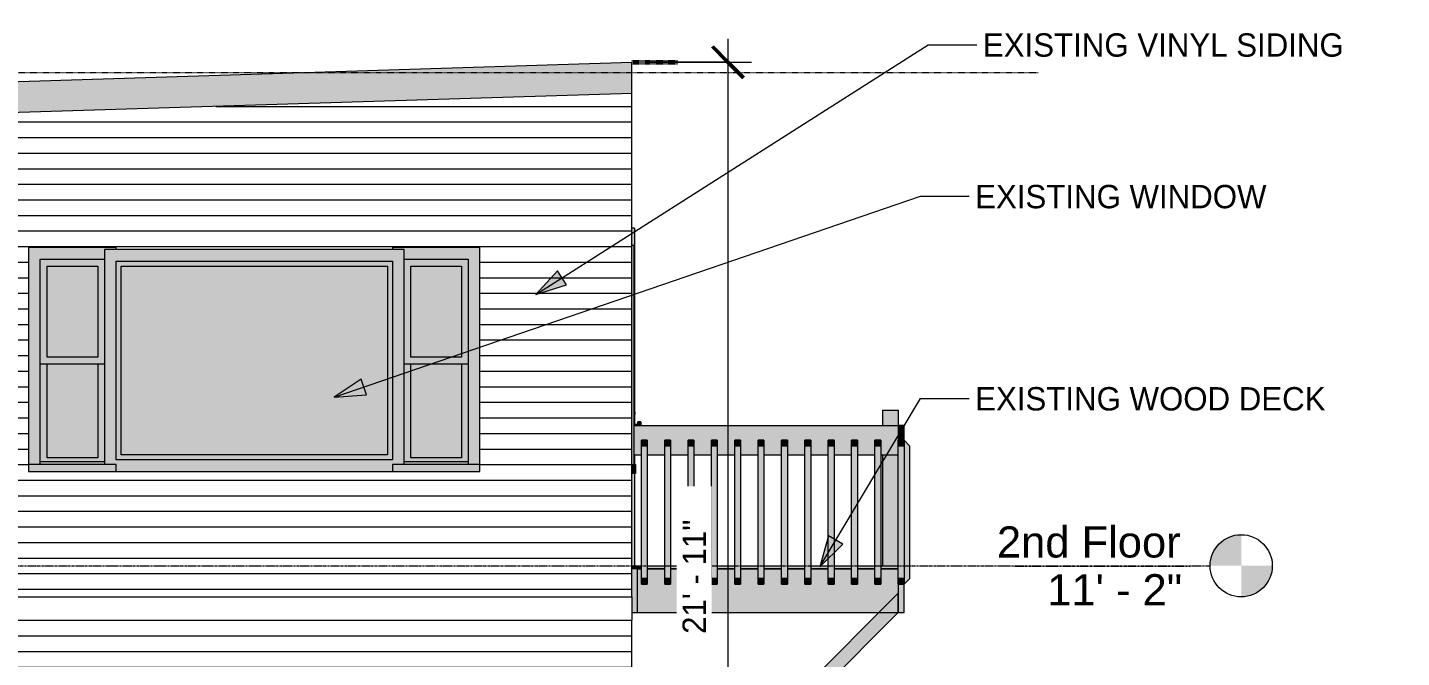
# Model space of a CAD drawing. Header units: inches. Extents: x -16 to 1086, y -88 to 341.
# Drawn here: x 731.5 to 1084.6, y 110.4 to 272.3 of the extents above; entities that cross this region are included whole.
import ezdxf

# ---------------------------------------------------------------- set-up
doc = ezdxf.new("R2010")
doc.units = ezdxf.units.IN
doc.header["$MEASUREMENT"] = 0
for name, pattern in [('Aligning Line 1_8_', [0.25, 0.125, -0.125]), ('Dash', [0.25, 0.125, -0.125]), ('Grid Line 1_2_', [0.875, 0.5, -0.125, 0.125, -0.125])]:
    doc.linetypes.add(name, pattern=pattern)
for name, color, linetype, lineweight in [('A-ANNO-DIMS', 211, 'Continuous', 9), ('A-ANNO-DIMS-64', 211, 'Continuous', 9), ('A-DETL-1', 90, 'Dash', 60), ('A-DOOR', 31, 'Continuous', 18), ('A-DOOR-2', 31, 'Continuous', 9), ('A-FLOR', 192, 'Continuous', 18), ('A-FLOR-LEVL', 51, 'Continuous', 9), ('A-FLOR-LEVL-1', 51, 'Grid Line 1_2_', 9), ('A-GENM', 5, 'Continuous', 9), ('A-GLAZ', 151, 'Continuous', 18), ('A-GLAZ-1', 151, 'Continuous', 9), ('A-ROOF', 132, 'Continuous', 18), ('A-WALL-PATT-1', 111, 'Continuous', 9), ('G-ANNO-SYMB', 111, 'Aligning Line 1_8_', 9), ('G-ANNO-TEXT', 231, 'Continuous', 9), ('I-WALL', 2, 'Continuous', 18), ('S-BEAM', 12, 'Continuous', 9)]:
    doc.layers.add(name, color=color, linetype=linetype, lineweight=lineweight)
doc.styles.add('Arial', font='arial.ttf', dxfattribs={"height": 8})
doc.styles.add('Century Gothic', font='ufonts.com_century-gothic.ttf', dxfattribs={"height": 6})
doc.dimstyles.new('OD_-__1___Tolerance', dxfattribs={"dimscale": 12, "dimtxt": 6.26501, "dimasz": 0.666667, "dimexe": 0.5, "dimexo": 0.333333, "dimgap": 0.333333, "dimtad": 1, "dimdec": 0, "dimzin": 1, "dimdsep": 46, "dimlunit": 4, "dimtxsty": 'Century Gothic', "dimblk1": 'OBLIQUE', "dimblk2": 'OBLIQUE', "dimsah": 1, "dimcen": 0.09, "dimdle": 0.5, "dimazin": 0, "dimtfac": 1, "dimtdec": 4, "dimtix": 1, "dimtmove": 0, "dimatfit": 3, "dimfxl": 1, "dimtvp": 1, "dimtfill": 1, "dimfrac": 2, "dimtolj": 1, "dimtzin": 0, "dimarcsym": 2})

# ---------------------------------------------------------------- blocks, each defined once
blk = doc.blocks.new('Door-Exterior-Single-Entry-Half Arch Glass-Wood_Clad - 36_ x 84_-771968-Elevation - West')
at = {"layer": 'A-DOOR'}
h = blk.add_hatch(color=256, dxfattribs=at)
h.paths.add_polyline_path([(887.28, 134), (887.52, 134), (887.52, 157.75), (886.77, 157.75), (886.77, 134)], flags=0)
h.paths.add_polyline_path([(887.52, 160), (887.52, 162.5), (887.28, 162.5), (887.28, 160)], flags=0)
h.paths.add_polyline_path([(887.52, 170), (887.52, 220.75), (886.77, 220.75), (886.77, 216.25), (887.28, 216.25), (887.28, 170)], flags=0)
for points in [[(887.52, 173.25), (887.55, 173.25), (887.55, 173.56), (887.52, 173.55), (887.52, 173.32)], [(887.55, 172.93), (887.55, 173.25), (887.52, 173.24), (887.52, 172.93)], [(887.52, 170), (888.34, 170), (888.34, 170.31), (887.52, 170.3), (887.52, 170.02)], [(888.34, 170.87), (889.13, 170.87), (889.13, 170.98), (888.34, 170.98)], [(889.13, 170.51), (889.13, 170.87), (888.34, 170.87), (888.34, 170.51)], [(888.34, 170), (889.13, 170), (889.13, 170.51), (888.34, 170.49), (888.34, 170.17)], [(887.77, 134), (887.52, 134.13), (887.52, 134)]]:
    blk.add_hatch(color=256, dxfattribs=at).paths.add_polyline_path(points, flags=0)
at = {"layer": 'A-DOOR-2'}
for p, q in [((887.52, 220.75), (886.77, 220.75)), ((887.52, 220.75), (887.52, 170)), ((887.55, 173.56), (887.52, 173.56)), ((887.55, 173.56), (887.55, 173.25)), ((887.55, 173.25), (887.55, 172.93)), ((887.52, 172.93), (887.55, 172.93)), ((888.34, 170.31), (887.52, 170.31)), ((888.34, 170.87), (888.34, 170.98)), ((889.13, 170.98), (888.34, 170.98)), ((888.34, 170.51), (888.34, 170.87)), ((889.13, 170.87), (888.34, 170.87)), ((888.34, 170), (888.34, 170.51)), ((889.13, 170.51), (888.34, 170.51)), ((889.13, 170.98), (889.13, 170.87)), ((889.13, 170.87), (889.13, 170.51)), ((889.13, 170.51), (889.13, 170)), ((887.52, 162.5), (887.52, 160)), ((887.52, 157.75), (887.52, 134)), ((887.77, 134), (887.52, 134.13))]:
    blk.add_line(p, q, dxfattribs=at)
blk = doc.blocks.new('2 x 12 - 2 x 12-673014-Elevation - West')
at = {"layer": 'A-GENM'}
h = blk.add_hatch(color=256, dxfattribs=at)
h.paths.add_polyline_path([(951.27, 134), (955.27, 134), (955.27, 162.5), (951.27, 162.5), (951.27, 141.51)], flags=0)
h.paths.add_polyline_path([(951.27, 170), (955.27, 170), (955.27, 174), (951.27, 174)], flags=0)
for points in [[(887.28, 162.5), (889.27, 162.5), (889.27, 166.25), (890.77, 166.25), (890.77, 162.5), (895.27, 162.5), (895.27, 166.25), (896.77, 166.25), (896.77, 162.5), (901.27, 162.5), (901.27, 166.25), (902.77, 166.25), (902.77, 162.5), (907.27, 162.5), (907.27, 166.25), (908.77, 166.25), (908.77, 162.5), (913.27, 162.5), (913.27, 166.25), (914.77, 166.25), (914.77, 162.5), (919.27, 162.5), (919.27, 166.25), (920.77, 166.25), (920.77, 162.5), (925.27, 162.5), (925.27, 166.25), (926.77, 166.25), (926.77, 162.5), (931.27, 162.5), (931.27, 166.25), (932.77, 166.25), (932.77, 162.5), (937.27, 162.5), (937.27, 166.25), (938.77, 166.25), (938.77, 162.5), (943.27, 162.5), (943.27, 166.25), (944.77, 166.25), (944.77, 162.5), (949.27, 162.5), (949.27, 166.25), (950.77, 166.25), (950.77, 162.5), (955.27, 162.5), (955.27, 170), (887.28, 170), (887.28, 166.27)], [(955.27, 166.25), (956.77, 166.25), (956.77, 170), (955.27, 170)], [(889.27, 164.75), (890.77, 164.75), (890.77, 166.25), (889.27, 166.25)], [(895.53, 164.75), (896.77, 164.75), (896.77, 166.25), (895.27, 166.25), (895.27, 164.75)], [(901.27, 164.75), (902.77, 164.75), (902.77, 166.25), (901.27, 166.25)], [(907.27, 164.75), (908.77, 164.75), (908.77, 166.25), (907.27, 166.25)], [(913.27, 164.75), (914.77, 164.75), (914.77, 166.25), (913.27, 166.25)], [(919.27, 164.75), (920.77, 164.75), (920.77, 166.25), (919.27, 166.25)], [(925.27, 164.75), (926.77, 164.75), (926.77, 166.25), (925.27, 166.25)], [(932.35, 164.75), (932.77, 164.75), (932.77, 166.25), (931.27, 166.25), (931.27, 164.75)], [(937.27, 164.75), (938.77, 164.75), (938.77, 166.25), (937.27, 166.25)], [(943.27, 164.75), (944.77, 164.75), (944.77, 166.25), (943.27, 166.25)], [(949.27, 164.75), (950.77, 164.75), (950.77, 166.25), (949.27, 166.25)], [(955.27, 164.75), (956.77, 164.75), (956.77, 166.25), (955.27, 166.25)], [(956.77, 129.25), (958.27, 130.75), (958.27, 164.75), (956.77, 166.25), (956.77, 130.75)], [(889.27, 130.75), (890.77, 130.75), (890.77, 164.75), (889.27, 164.75), (889.27, 161.32)], [(895.27, 130.75), (896.77, 130.75), (896.77, 164.75), (895.27, 164.75), (895.27, 161.32)], [(901.27, 130.75), (902.77, 130.75), (902.77, 164.75), (901.27, 164.75), (901.27, 161.32)], [(907.27, 130.75), (908.77, 130.75), (908.77, 164.75), (907.27, 164.75), (907.27, 161.32)], [(913.27, 130.75), (914.77, 130.75), (914.77, 164.75), (913.27, 164.75), (913.27, 161.32)], [(919.27, 130.75), (920.77, 130.75), (920.77, 164.75), (919.27, 164.75), (919.27, 161.32)], [(925.27, 130.75), (926.77, 130.75), (926.77, 164.75), (925.27, 164.75), (925.27, 161.32)], [(932.77, 130.75), (932.77, 164.75), (931.27, 164.75), (931.27, 130.75), (932.35, 130.75)], [(937.27, 130.75), (938.77, 130.75), (938.77, 164.75), (937.27, 164.75), (937.27, 141.51)], [(943.27, 130.75), (944.77, 130.75), (944.77, 164.75), (943.27, 164.75), (943.27, 141.51)], [(949.27, 130.75), (950.77, 130.75), (950.77, 164.75), (949.27, 164.75), (949.27, 141.51)], [(955.27, 130.75), (956.77, 130.75), (956.77, 164.75), (955.27, 164.75), (955.27, 141.51)], [(888.27, 122), (888.27, 133.25), (886.77, 133.25), (886.77, 122)], [(888.27, 122), (955.27, 122), (955.27, 133.25), (950.77, 133.25), (950.77, 129.25), (949.27, 129.25), (949.27, 133.25), (944.77, 133.25), (944.77, 129.25), (943.27, 129.25), (943.27, 133.25), (938.77, 133.25), (938.77, 129.25), (937.27, 129.25), (937.27, 133.25), (932.77, 133.25), (932.77, 129.25), (931.27, 129.25), (931.27, 133.25), (926.77, 133.25), (926.77, 129.25), (925.27, 129.25), (925.27, 133.25), (920.77, 133.25), (920.77, 129.25), (919.27, 129.25), (919.27, 133.25), (914.77, 133.25), (914.77, 129.25), (913.27, 129.25), (913.27, 133.25), (908.77, 133.25), (908.77, 129.25), (907.27, 129.25), (907.27, 133.25), (902.77, 133.25), (902.77, 129.25), (901.27, 129.25), (901.27, 133.25), (896.77, 133.25), (896.77, 129.25), (895.27, 129.25), (895.27, 133.25), (890.77, 133.25), (890.77, 129.25), (889.27, 129.25), (889.27, 133.25), (888.27, 133.25), (888.27, 129.25)], [(889.27, 129.25), (890.77, 129.25), (890.77, 130.75), (889.27, 130.75)], [(895.27, 129.25), (896.77, 129.25), (896.77, 130.75), (895.27, 130.75)], [(901.27, 129.25), (902.77, 129.25), (902.77, 130.75), (901.27, 130.75)], [(907.27, 129.25), (908.77, 129.25), (908.77, 130.75), (907.27, 130.75)], [(913.27, 129.25), (914.77, 129.25), (914.77, 130.75), (913.27, 130.75)], [(919.27, 129.25), (920.77, 129.25), (920.77, 130.75), (919.27, 130.75)], [(925.27, 129.25), (926.77, 129.25), (926.77, 130.75), (925.27, 130.75)], [(932.35, 129.25), (932.77, 129.25), (932.77, 130.75), (931.27, 130.75), (931.27, 129.25)], [(937.27, 129.25), (938.77, 129.25), (938.77, 130.75), (937.27, 130.75)], [(943.27, 129.25), (944.77, 129.25), (944.77, 130.75), (943.27, 130.75)], [(949.27, 129.25), (950.77, 129.25), (950.77, 130.75), (949.27, 130.75)], [(955.27, 129.25), (956.77, 129.25), (956.77, 130.75), (955.27, 130.75)], [(956.77, 122), (956.77, 129.25), (955.27, 129.25), (955.27, 122)]]:
    blk.add_hatch(color=256, dxfattribs=at).paths.add_polyline_path(points, flags=0)
for p, q in [((951.27, 174), (955.27, 174)), ((951.27, 174), (951.27, 170)), ((955.27, 174), (955.27, 170)), ((887.28, 170), (955.27, 170)), ((955.27, 170), (955.27, 166.25)), ((956.77, 170), (955.27, 170)), ((955.27, 170), (955.27, 166.25)), ((956.77, 166.25), (956.77, 170)), ((889.27, 164.75), (889.27, 166.25)), ((890.77, 166.25), (889.27, 166.25)), ((890.77, 166.25), (890.77, 164.75)), ((895.27, 164.75), (895.27, 166.25)), ((896.77, 166.25), (895.27, 166.25)), ((896.77, 166.25), (896.77, 164.75)), ((901.27, 164.75), (901.27, 166.25)), ((902.77, 166.25), (901.27, 166.25)), ((902.77, 166.25), (902.77, 164.75)), ((907.27, 164.75), (907.27, 166.25)), ((908.77, 166.25), (907.27, 166.25)), ((908.77, 166.25), (908.77, 164.75)), ((913.27, 164.75), (913.27, 166.25)), ((914.77, 166.25), (913.27, 166.25)), ((914.77, 166.25), (914.77, 164.75)), ((919.27, 164.75), (919.27, 166.25)), ((920.77, 166.25), (919.27, 166.25)), ((920.77, 166.25), (920.77, 164.75)), ((925.27, 164.75), (925.27, 166.25)), ((926.77, 166.25), (925.27, 166.25)), ((926.77, 166.25), (926.77, 164.75)), ((931.27, 164.75), (931.27, 166.25)), ((932.77, 166.25), (931.27, 166.25)), ((932.77, 166.25), (932.77, 164.75)), ((937.27, 164.75), (937.27, 166.25)), ((938.77, 166.25), (937.27, 166.25)), ((938.77, 166.25), (938.77, 164.75)), ((943.27, 164.75), (943.27, 166.25)), ((944.77, 166.25), (943.27, 166.25)), ((944.77, 166.25), (944.77, 164.75)), ((949.27, 164.75), (949.27, 166.25)), ((950.77, 166.25), (949.27, 166.25)), ((950.77, 166.25), (950.77, 164.75)), ((955.27, 164.75), (955.27, 166.25)), ((956.77, 166.25), (955.27, 166.25)), ((958.27, 164.75), (956.77, 166.25)), ((956.77, 166.25), (956.77, 164.75)), ((887.28, 162.5), (889.27, 162.5)), ((889.27, 130.75), (889.27, 164.75)), ((890.77, 164.75), (889.27, 164.75)), ((890.77, 164.75), (890.77, 130.75)), ((890.77, 162.5), (895.27, 162.5)), ((895.27, 130.75), (895.27, 164.75)), ((896.77, 164.75), (895.27, 164.75)), ((896.77, 164.75), (896.77, 130.75)), ((896.77, 162.5), (901.27, 162.5)), ((901.27, 130.75), (901.27, 164.75)), ((902.77, 164.75), (901.27, 164.75)), ((902.77, 164.75), (902.77, 130.75)), ((902.77, 162.5), (907.27, 162.5)), ((907.27, 130.75), (907.27, 164.75)), ((908.77, 164.75), (907.27, 164.75)), ((908.77, 164.75), (908.77, 130.75)), ((908.77, 162.5), (913.27, 162.5)), ((913.27, 130.75), (913.27, 164.75)), ((914.77, 164.75), (913.27, 164.75)), ((914.77, 164.75), (914.77, 130.75)), ((914.77, 162.5), (919.27, 162.5)), ((919.27, 130.75), (919.27, 164.75)), ((920.77, 164.75), (919.27, 164.75)), ((920.77, 164.75), (920.77, 130.75)), ((920.77, 162.5), (925.27, 162.5)), ((925.27, 130.75), (925.27, 164.75)), ((926.77, 164.75), (925.27, 164.75)), ((926.77, 164.75), (926.77, 130.75)), ((926.77, 162.5), (931.27, 162.5)), ((931.27, 130.75), (931.27, 164.75)), ((932.77, 164.75), (931.27, 164.75)), ((932.77, 164.75), (932.77, 130.75)), ((932.77, 162.5), (937.27, 162.5)), ((937.27, 130.75), (937.27, 164.75)), ((938.77, 164.75), (937.27, 164.75)), ((938.77, 164.75), (938.77, 130.75)), ((938.77, 162.5), (943.27, 162.5)), ((943.27, 130.75), (943.27, 164.75)), ((944.77, 164.75), (943.27, 164.75)), ((944.77, 164.75), (944.77, 130.75)), ((944.77, 162.5), (949.27, 162.5)), ((949.27, 130.75), (949.27, 164.75)), ((950.77, 164.75), (949.27, 164.75)), ((950.77, 164.75), (950.77, 130.75)), ((950.77, 162.5), (955.27, 162.5)), ((951.27, 162.5), (951.27, 134)), ((955.27, 130.75), (955.27, 164.75)), ((956.77, 164.75), (955.27, 164.75)), ((956.77, 164.75), (956.77, 130.75)), ((958.27, 130.75), (958.27, 164.75)), ((888.27, 133.25), (886.77, 133.25)), ((888.27, 122), (888.27, 133.25)), ((888.27, 122), (888.27, 133.25)), ((888.27, 133.25), (889.27, 133.25)), ((889.27, 129.25), (889.27, 130.75)), ((890.77, 130.75), (889.27, 130.75)), ((890.77, 133.25), (895.27, 133.25)), ((890.77, 130.75), (890.77, 129.25)), ((895.27, 129.25), (895.27, 130.75)), ((896.77, 130.75), (895.27, 130.75)), ((896.77, 133.25), (901.27, 133.25)), ((896.77, 130.75), (896.77, 129.25)), ((901.27, 129.25), (901.27, 130.75)), ((902.77, 130.75), (901.27, 130.75)), ((902.77, 133.25), (907.27, 133.25)), ((902.77, 130.75), (902.77, 129.25)), ((907.27, 129.25), (907.27, 130.75)), ((908.77, 130.75), (907.27, 130.75)), ((908.77, 133.25), (913.27, 133.25)), ((908.77, 130.75), (908.77, 129.25)), ((913.27, 129.25), (913.27, 130.75)), ((914.77, 130.75), (913.27, 130.75)), ((914.77, 133.25), (919.27, 133.25)), ((914.77, 130.75), (914.77, 129.25)), ((919.27, 129.25), (919.27, 130.75)), ((920.77, 130.75), (919.27, 130.75)), ((920.77, 133.25), (925.27, 133.25)), ((920.77, 130.75), (920.77, 129.25)), ((925.27, 129.25), (925.27, 130.75)), ((926.77, 130.75), (925.27, 130.75)), ((926.77, 133.25), (931.27, 133.25)), ((926.77, 130.75), (926.77, 129.25)), ((931.27, 129.25), (931.27, 130.75)), ((932.77, 130.75), (931.27, 130.75)), ((932.77, 133.25), (937.27, 133.25)), ((932.77, 130.75), (932.77, 129.25)), ((937.27, 129.25), (937.27, 130.75)), ((938.77, 130.75), (937.27, 130.75)), ((938.77, 133.25), (943.27, 133.25)), ((938.77, 130.75), (938.77, 129.25)), ((943.27, 129.25), (943.27, 130.75)), ((944.77, 130.75), (943.27, 130.75)), ((944.77, 133.25), (949.27, 133.25)), ((944.77, 130.75), (944.77, 129.25)), ((949.27, 129.25), (949.27, 130.75)), ((950.77, 130.75), (949.27, 130.75)), ((950.77, 133.25), (955.27, 133.25)), ((950.77, 130.75), (950.77, 129.25)), ((955.27, 129.25), (955.27, 130.75)), ((956.77, 130.75), (955.27, 130.75)), ((956.77, 129.25), (958.27, 130.75)), ((956.77, 130.75), (956.77, 129.25)), ((889.27, 129.25), (890.77, 129.25)), ((895.27, 129.25), (896.77, 129.25)), ((901.27, 129.25), (902.77, 129.25)), ((907.27, 129.25), (908.77, 129.25)), ((913.27, 129.25), (914.77, 129.25)), ((919.27, 129.25), (920.77, 129.25)), ((925.27, 129.25), (926.77, 129.25)), ((931.27, 129.25), (932.77, 129.25)), ((937.27, 129.25), (938.77, 129.25)), ((943.27, 129.25), (944.77, 129.25)), ((949.27, 129.25), (950.77, 129.25)), ((955.27, 129.25), (956.77, 129.25)), ((955.27, 129.25), (955.27, 122)), ((955.27, 129.25), (955.27, 122)), ((956.77, 122), (956.77, 129.25)), ((886.77, 122), (888.27, 122)), ((888.27, 122), (955.27, 122)), ((955.27, 122), (956.77, 122))]:
    blk.add_line(p, q, dxfattribs=at)
blk = doc.blocks.new('Generic Models 3 - Generic Models 3-708446-Elevation - West')
at = {"layer": 'A-GENM'}
for p, q in [((558.52, 126), (886.77, 126)), ((886.77, 126), (886.77, 120)), ((558.52, 120), (886.77, 120))]:
    blk.add_line(p, q, dxfattribs=at)
blk = doc.blocks.new('Fixed with Trim - 6_  1 1_2_ x 4_-5 1_2_-767430-Elevation - West')
at = {"layer": 'A-GLAZ'}
h = blk.add_hatch(color=256, dxfattribs=at)
h.paths.add_polyline_path([(754.27, 158.25), (825.27, 158.25), (825.27, 160), (828.27, 160), (828.27, 215.25), (751.27, 215.25), (751.27, 160), (754.27, 160), (754.27, 158.37)], flags=0)
h.paths.add_polyline_path([(754.27, 161.25), (754.27, 212.25), (825.27, 212.25), (825.27, 161.25), (755.64, 161.25)], flags=0)
h = blk.add_hatch(color=256, dxfattribs=at)
h.paths.add_polyline_path([(814.54, 161.25), (825.27, 161.25), (825.27, 212.25), (754.27, 212.25), (754.27, 161.25), (805.7, 161.25)], flags=0)
h.paths.add_polyline_path([(814.54, 162.5), (755.52, 162.5), (755.52, 211), (824.02, 211), (824.02, 162.5)], flags=0)
blk.add_hatch(color=256, dxfattribs=at).paths.add_polyline_path([(755.64, 162.5), (824.02, 162.5), (824.02, 211), (755.52, 211), (755.52, 162.5)], flags=0)
at = {"layer": 'A-GLAZ-1'}
for p, q in [((828.27, 215.25), (751.27, 215.25)), ((751.27, 215.25), (751.27, 160)), ((754.27, 161.25), (754.27, 212.25)), ((754.27, 212.25), (825.27, 212.25)), ((825.27, 212.25), (825.27, 161.25)), ((828.27, 160), (828.27, 215.25)), ((755.52, 211), (824.02, 211)), ((755.52, 162.5), (755.52, 211)), ((824.02, 211), (824.02, 162.5)), ((824.02, 162.5), (755.52, 162.5)), ((825.27, 161.25), (754.27, 161.25)), ((754.27, 158.25), (825.27, 158.25))]:
    blk.add_line(p, q, dxfattribs=at)
blk = doc.blocks.new('M_Double Hung with Trim - 1_  6_ x 4_  5 1_2_-822688-Elevation - West')
at = {"layer": 'A-GLAZ'}
for points in [[(734.77, 160), (734.77, 212.75), (751.27, 212.75), (751.27, 215.25), (754.27, 215.25), (754.27, 215.75), (731.77, 215.75), (731.77, 160), (731.86, 160)], [(749.52, 187.62), (749.52, 211), (736.52, 211), (736.52, 187.62)], [(750.52, 160.75), (751.27, 160.75), (751.27, 185.87), (749.52, 185.87), (749.52, 161.75), (736.52, 161.75), (736.52, 185.87), (734.77, 185.87), (734.77, 160.75), (749.98, 160.75)], [(749.52, 161.75), (749.52, 185.87), (736.52, 185.87), (736.52, 161.75)], [(731.77, 158.25), (754.27, 158.25), (754.27, 160), (731.77, 160)], [(751.27, 160), (751.27, 160.75), (734.77, 160.75), (734.77, 160), (740.91, 160)]]:
    blk.add_hatch(color=256, dxfattribs=at).paths.add_polyline_path(points, flags=0)
h = blk.add_hatch(color=256, dxfattribs=at)
h.paths.add_polyline_path([(751.27, 185.87), (751.27, 212.75), (734.77, 212.75), (734.77, 185.87)], flags=0)
h.paths.add_polyline_path([(749.52, 187.62), (736.52, 187.62), (736.52, 211), (749.52, 211), (749.52, 200.94)], flags=0)
at = {"layer": 'A-GLAZ-1'}
for p, q in [((754.27, 215.75), (731.77, 215.75)), ((731.77, 215.75), (731.77, 160)), ((754.27, 215.25), (754.27, 215.75)), ((734.77, 160), (734.77, 212.75)), ((734.77, 212.75), (751.27, 212.75)), ((736.52, 187.62), (736.52, 211)), ((736.52, 211), (749.52, 211)), ((749.52, 211), (749.52, 187.62)), ((749.52, 187.62), (736.52, 187.62)), ((734.77, 185.87), (751.27, 185.87)), ((736.52, 161.75), (736.52, 185.87)), ((749.52, 185.87), (749.52, 161.75)), ((754.27, 160), (731.77, 160)), ((731.77, 160), (731.77, 158.25)), ((751.27, 160.75), (734.77, 160.75)), ((749.52, 161.75), (736.52, 161.75)), ((754.27, 158.25), (754.27, 160)), ((731.77, 158.25), (754.27, 158.25))]:
    blk.add_line(p, q, dxfattribs=at)
blk = doc.blocks.new('M_Double Hung with Trim - 1_  6_ x 4_  5 1_2_-V3-Elevation - West')
at = {"layer": 'A-GLAZ'}
for points in [[(844.77, 160), (847.77, 160), (847.77, 215.75), (825.27, 215.75), (825.27, 215.25), (828.27, 215.25), (828.27, 212.75), (844.77, 212.75), (844.77, 161.32)], [(830.02, 187.62), (843.02, 187.62), (843.02, 211), (830.02, 211), (830.02, 200.62)], [(828.27, 160.75), (844.77, 160.75), (844.77, 185.87), (843.02, 185.87), (843.02, 161.75), (830.02, 161.75), (830.02, 185.87), (828.27, 185.87), (828.27, 161.25)], [(843.02, 161.75), (843.02, 185.87), (830.02, 185.87), (830.02, 161.75)], [(825.27, 158.25), (847.77, 158.25), (847.77, 160), (825.27, 160)], [(843.99, 160), (844.77, 160), (844.77, 160.75), (828.27, 160.75), (828.27, 160), (829.27, 160)]]:
    blk.add_hatch(color=256, dxfattribs=at).paths.add_polyline_path(points, flags=0)
h = blk.add_hatch(color=256, dxfattribs=at)
h.paths.add_polyline_path([(844.77, 185.87), (844.77, 212.75), (828.27, 212.75), (828.27, 185.87), (843.99, 185.87)], flags=0)
h.paths.add_polyline_path([(830.02, 187.62), (830.02, 211), (843.02, 211), (843.02, 187.62)], flags=0)
at = {"layer": 'A-GLAZ-1'}
for p, q in [((847.77, 215.75), (825.27, 215.75)), ((825.27, 215.75), (825.27, 215.25)), ((847.77, 160), (847.77, 215.75)), ((828.27, 212.75), (844.77, 212.75)), ((844.77, 212.75), (844.77, 160)), ((830.02, 187.62), (830.02, 211)), ((830.02, 211), (843.02, 211)), ((843.02, 211), (843.02, 187.62)), ((843.02, 187.62), (830.02, 187.62)), ((828.27, 185.87), (844.77, 185.87)), ((830.02, 161.75), (830.02, 185.87)), ((843.02, 185.87), (843.02, 161.75)), ((847.77, 160), (825.27, 160)), ((825.27, 160), (825.27, 158.25)), ((844.77, 160.75), (828.27, 160.75)), ((843.02, 161.75), (830.02, 161.75)), ((847.77, 158.25), (847.77, 160)), ((825.27, 158.25), (847.77, 158.25))]:
    blk.add_line(p, q, dxfattribs=at)
blk = doc.blocks.new('M_Double Hung with Trim - 57_ x 54_ _ 23_ b-822682-Elevation - West')
at = {"layer": 'A-GLAZ'}
for points in [[(887.28, 157.75), (887.28, 216.25), (886.77, 216.25), (886.77, 157.75)], [(887.78, 157.75), (887.78, 160), (886.77, 160), (886.77, 157.75)]]:
    blk.add_hatch(color=256, dxfattribs=at).paths.add_polyline_path(points, flags=0)
at = {"layer": 'A-GLAZ-1'}
for p, q in [((887.28, 216.25), (886.77, 216.25)), ((887.28, 216.25), (887.28, 157.75)), ((886.77, 160), (887.78, 160)), ((887.78, 160), (887.78, 157.75)), ((887.78, 157.75), (886.77, 157.75)), ((887.28, 157.75), (886.77, 157.75))]:
    blk.add_line(p, q, dxfattribs=at)
blk = doc.blocks.new('Structural Framing 2 - Structural Framing 1-773987-Elevation - West')
at = {"layer": 'S-BEAM'}
blk.add_hatch(color=256, dxfattribs=at).paths.add_polyline_path([(886.77, 53.5), (955.27, 122), (955.27, 126.95), (886.77, 58.45)], flags=0)
for p, q in [((955.27, 126.95), (886.77, 58.45)), ((955.27, 122), (955.27, 126.95)), ((886.77, 53.5), (955.27, 122))]:
    blk.add_line(p, q, dxfattribs=at)
blk = doc.blocks.new('Level - Level Head - Circle-50818-Elevation - West')
at = {"layer": 'A-FLOR-LEVL'}
h = blk.add_hatch(color=256, dxfattribs=at)
edge = h.paths.add_edge_path(flags=0)
edge.add_line((1063.73, 0), (1055.73, 0))
edge.add_arc((1063.73, 0), 8, 90, 180, ccw=False)
edge.add_line((1063.73, 8), (1063.73, 0))
h = blk.add_hatch(color=256, dxfattribs=at)
edge = h.paths.add_edge_path(flags=0)
edge.add_line((1063.73, -8), (1063.73, 0))
edge.add_line((1063.73, 0), (1071.73, 0))
edge.add_arc((1063.73, 0), 8, 270, 360, ccw=False)
blk.add_circle((1063.73, 0), 8, dxfattribs=at)
blk = doc.blocks.new('DIMBLOCK2-Elevation - West')
at = {"layer": 'A-ANNO-DIMS-64'}
for p, q in [((911.52, 269.35), (911.52, -6)), ((890.77, 263.35), (917.52, 263.35)), ((911.52, 263.35), (890.77, 263.35)), ((913.17, 0), (905.52, 0)), ((911.52, 0), (913.17, 0))]:
    blk.add_line(p, q, dxfattribs=at)
at = {"layer": 'A-ANNO-DIMS-64', "lineweight": 50}
for p, q in [((911.52, 263.35), (907.52, 267.35)), ((911.52, 263.35), (915.52, 259.35)), ((911.52, 0), (907.52, 4)), ((911.52, 0), (915.52, -4))]:
    blk.add_line(p, q, dxfattribs=at)
at = {"layer": 'A-ANNO-DIMS-64', "color": 0, "insert": (899.83, 116.51), "char_height": 6, "width": 36.3967, "attachment_point": 1, "rotation": 90, "line_spacing_factor": 0.984502, "style": 'Century Gothic', "bg_fill": 3, "box_fill_scale": 1.25, "bg_fill_color": 256, "bg_fill_true_color": 13158600, "bg_fill_transparency": 0}
blk.add_mtext('21\' - 11"', dxfattribs=at)
blk = doc.blocks.new('_Oblique')
at = {"color": 0, "linetype": 'ByBlock', "lineweight": -2}
blk.add_line((-0.5, -0.5), (0.5, 0.5), dxfattribs=at)

msp = doc.modelspace()

# ---------------------------------------------------------------- hatches: boundary and pattern name
at = {"layer": 'A-FLOR'}
for points in [[(889.27, 133.25), (889.27, 134), (886.77, 134), (886.77, 133.25)], [(895.27, 133.25), (895.27, 134), (890.77, 134), (890.77, 133.25)], [(901.27, 133.25), (901.27, 134), (896.77, 134), (896.77, 133.25)], [(902.9, 133.25), (907.27, 133.25), (907.27, 134), (902.77, 134), (902.77, 133.25)], [(913.27, 133.25), (913.27, 134), (908.77, 134), (908.77, 133.25)], [(919.27, 133.25), (919.27, 134), (914.77, 134), (914.77, 133.25)], [(925.27, 133.25), (925.27, 134), (920.77, 134), (920.77, 133.25)], [(931.27, 133.25), (931.27, 134), (926.77, 134), (926.77, 133.25)], [(937.27, 133.25), (937.27, 134), (932.77, 134), (932.77, 133.25)], [(943.27, 133.25), (943.27, 134), (938.77, 134), (938.77, 133.25)], [(947.08, 133.25), (949.27, 133.25), (949.27, 134), (944.77, 134), (944.77, 133.25)], [(955.27, 133.25), (955.27, 134), (950.77, 134), (950.77, 133.25)]]:
    msp.add_hatch(color=256, dxfattribs=at).paths.add_polyline_path(points, flags=0)
at = {"layer": 'A-ROOF'}
msp.add_hatch(color=256, dxfattribs=at).paths.add_polyline_path([(555.77, 245), (886.77, 255.34), (886.77, 263.35), (555.77, 253)], flags=0)
at = {"layer": 'A-WALL-PATT-1'}
h = msp.add_hatch(dxfattribs=at)
h.set_pattern_fill('FP_1', color=256, style=0, pattern_type=2)
h.set_pattern_definition([(0, (884.267, 0), (0, 4), [])])
h.paths.add_polyline_path([(198.14, 0), (552.52, 0), (552.52, 120), (198.14, 120)], flags=0)
h.paths.add_polyline_path([(873.45, 0), (886.77, 0), (886.77, 120), (558.52, 120), (558.52, 0), (567.33, 0), (567.33, 86.81), (606.95, 86.81), (606.95, 0), (736.21, 0), (736.21, 86.81), (775.83, 86.81), (775.83, 0), (858.73, 0)], flags=0)
h.paths.add_polyline_path([(823.77, 71.19), (786.01, 71.19), (786.01, 96.44), (826.52, 96.44), (826.52, 71.19)], flags=0)
h.paths.add_polyline_path([(680.27, 71.19), (642.51, 71.19), (642.51, 96.44), (683.02, 96.44), (683.02, 71.19)], flags=0)
h.paths.add_polyline_path([(347.27, 73.75), (292.77, 73.75), (292.77, 104.25), (347.27, 104.25), (347.27, 76)], flags=0)
h.paths.add_polyline_path([(372.03, 73.75), (363.77, 73.75), (363.77, 104.25), (418.27, 104.25), (418.27, 73.75), (402.21, 73.75)], flags=0)
h.paths.add_polyline_path([(440.93, 73.75), (434.77, 73.75), (434.77, 104.25), (489.27, 104.25), (489.27, 73.75), (461.11, 73.75)], flags=0)
h.paths.add_polyline_path([(555.77, 245), (558.52, 245), (558.52, 126), (886.77, 126), (886.77, 255.34), (558.52, 245.09)], flags=0)
h.paths.add_polyline_path([(391.52, 126), (552.52, 126), (552.52, 245), (555.77, 245), (78.77, 259.91), (78.77, 144), (203.77, 144), (203.77, 126), (377.68, 126)], flags=0)
h.paths.add_polyline_path([(492.77, 153.75), (458.51, 153.75), (458.51, 218.75), (493.02, 218.75), (493.02, 153.75)], flags=0)
h.paths.add_polyline_path([(362.51, 153.75), (360.51, 153.75), (360.51, 218.75), (395.02, 218.75), (395.02, 153.75), (363.38, 153.75)], flags=0)
h.paths.add_polyline_path([(307.01, 153.75), (307.01, 218.75), (341.52, 218.75), (341.52, 153.75), (309.15, 153.75)], flags=0)
h.paths.add_polyline_path([(187.52, 153.75), (156.51, 153.75), (156.51, 218.75), (191.02, 218.75), (191.02, 153.75), (188.89, 153.75)], flags=0)
h.paths.add_polyline_path([(655.02, 155.25), (592.51, 155.25), (592.51, 213.75), (655.02, 213.75), (655.02, 157.5)], flags=0)
h.paths.add_polyline_path([(829.27, 158.25), (731.77, 158.25), (731.77, 215.75), (754.27, 215.75), (754.27, 215.25), (825.27, 215.25), (825.27, 215.75), (847.77, 215.75), (847.77, 158.25), (843.99, 158.25)], flags=0)
at = {"layer": 'G-ANNO-TEXT'}
for points in [[(862.09, 203.69), (869.99, 206.17), (867.69, 209.79)], [(810.34, 177.34), (818.6, 177.9), (817.21, 181.96)], [(935.09, 133.76), (941.04, 139.52), (937.37, 141.72)]]:
    msp.add_hatch(color=256, dxfattribs=at).paths.add_polyline_path(points, flags=0)

# ---------------------------------------------------------------- linework, layer by layer
at = {"layer": 'A-DETL-1'}
msp.add_line((886.77, 263.35), (898.77, 263.35), dxfattribs=at)
at = {"layer": 'A-FLOR'}
for p, q in [((886.77, 134), (889.27, 134)), ((889.27, 133.25), (886.77, 133.25)), ((890.77, 134), (895.27, 134)), ((895.27, 133.25), (890.77, 133.25)), ((896.77, 134), (901.27, 134)), ((901.27, 133.25), (896.77, 133.25)), ((902.77, 134), (907.27, 134)), ((907.27, 133.25), (902.77, 133.25)), ((908.77, 134), (913.27, 134)), ((913.27, 133.25), (908.77, 133.25)), ((914.77, 134), (919.27, 134)), ((919.27, 133.25), (914.77, 133.25)), ((920.77, 134), (925.27, 134)), ((925.27, 133.25), (920.77, 133.25)), ((926.77, 134), (931.27, 134)), ((931.27, 133.25), (926.77, 133.25)), ((932.77, 134), (937.27, 134)), ((937.27, 133.25), (932.77, 133.25)), ((938.77, 134), (943.27, 134)), ((943.27, 133.25), (938.77, 133.25)), ((944.77, 134), (949.27, 134)), ((949.27, 133.25), (944.77, 133.25)), ((950.77, 134), (955.27, 134)), ((955.27, 133.25), (950.77, 133.25))]:
    msp.add_line(p, q, dxfattribs=at)
at = {"layer": 'A-ROOF'}
for p in [(555.77, 253), (886.77, 255.34)]:
    msp.add_line(p, (886.77, 263.35), dxfattribs=at)
at = {"layer": 'G-ANNO-SYMB'}
msp.add_line((991.26, 260.59), (48.78, 260.59), dxfattribs=at)
at = {"layer": 'G-ANNO-TEXT'}
for p, q in [((862.09, 203.69), (963, 267.85)), ((963, 267.85), (977.04, 267.85)), ((810.34, 177.34), (961, 228.92)), ((961, 228.92), (975.04, 228.92)), ((867.69, 209.79), (862.09, 203.69)), ((869.99, 206.17), (867.69, 209.79)), ((862.09, 203.69), (869.99, 206.17)), ((817.21, 181.96), (810.34, 177.34)), ((818.6, 177.9), (817.21, 181.96)), ((810.34, 177.34), (818.6, 177.9)), ((935.09, 133.76), (961, 176.99)), ((961, 176.99), (975.04, 176.99)), ((937.37, 141.72), (935.09, 133.76)), ((941.04, 139.52), (937.37, 141.72)), ((935.09, 133.76), (941.04, 139.52))]:
    msp.add_line(p, q, dxfattribs=at)
at = {"layer": 'I-WALL'}
for p, q in [((886.77, 255.34), (555.77, 245)), ((886.77, 126), (886.77, 255.34)), ((886.77, 0), (886.77, 120))]:
    msp.add_line(p, q, dxfattribs=at)

# ---------------------------------------------------------------- block references
at = {"layer": 'A-DOOR'}
msp.add_blockref('Door-Exterior-Single-Entry-Half Arch Glass-Wood_Clad - 36_ x 84_-771968-Elevation - West', (0, 0), dxfattribs=at)
at = {"layer": 'A-FLOR-LEVL'}
msp.add_blockref('Level - Level Head - Circle-50818-Elevation - West', (-20.32, 134), dxfattribs=at)
at = {"layer": 'A-GENM'}
for name in ['2 x 12 - 2 x 12-673014-Elevation - West', 'Generic Models 3 - Generic Models 3-708446-Elevation - West']:
    msp.add_blockref(name, (0, 0), dxfattribs=at)
at = {"layer": 'A-GLAZ'}
for name in ['M_Double Hung with Trim - 1_  6_ x 4_  5 1_2_-822688-Elevation - West', 'M_Double Hung with Trim - 1_  6_ x 4_  5 1_2_-V3-Elevation - West', 'M_Double Hung with Trim - 57_ x 54_ _ 23_ b-822682-Elevation - West', 'Fixed with Trim - 6_  1 1_2_ x 4_-5 1_2_-767430-Elevation - West']:
    msp.add_blockref(name, (0, 0), dxfattribs=at)
at = {"layer": 'S-BEAM'}
msp.add_blockref('Structural Framing 2 - Structural Framing 1-773987-Elevation - West', (0, 0), dxfattribs=at)

# ---------------------------------------------------------------- texts
at = {"layer": 'A-FLOR-LEVL', "insert": (1027.85, 144.13), "char_height": 8, "width": 56.4125, "attachment_point": 3, "line_spacing_factor": 0.941778, "style": 'Arial', "bg_fill": 3, "box_fill_scale": 1.25, "bg_fill_color": 256, "bg_fill_true_color": 13158600, "bg_fill_transparency": 0}
msp.add_mtext('2nd Floor', dxfattribs=at)

# ---------------------------------------------------------------- next in the draw order: texts
at = {"layer": 'A-FLOR-LEVL', "insert": (1028.24, 131.85), "char_height": 8, "width": 41.4279, "attachment_point": 3, "line_spacing_factor": 0.941778, "style": 'Arial', "bg_fill": 3, "box_fill_scale": 1.25, "bg_fill_color": 256, "bg_fill_true_color": 13158600, "bg_fill_transparency": 0}
msp.add_mtext('11\' - 2"', dxfattribs=at)
at = {"layer": 'G-ANNO-TEXT', "char_height": 6, "attachment_point": 1, "line_spacing_factor": 0.984502, "style": 'Century Gothic', "bg_fill": 3, "box_fill_scale": 1.25, "bg_fill_color": 256, "bg_fill_true_color": 13158600, "bg_fill_transparency": 0}
for s, insert, width in [('EXISTING VINYL SIDING', (977.04, 270.77), 106.0753), ('EXISTING WINDOW', (975.04, 231.84), 87.8824), ('EXISTING WOOD DECK', (975.04, 179.9), 106.5264)]:
    msp.add_mtext(s, dxfattribs=dict(at, insert=insert, width=width))

# ---------------------------------------------------------------- next in the draw order: linework, layer by layer
at = {"layer": 'A-FLOR-LEVL-1'}
msp.add_line((-15.69, 134), (1035.41, 134), dxfattribs=at)

# ---------------------------------------------------------------- next in the draw order: dimensions: what is measured, and where the dimension line sits
at = {"layer": 'A-ANNO-DIMS'}
dim = msp.add_linear_dim(base=(911.52, 0), p1=(886.77, 263.35), p2=(917.17, 0), angle=90, dimstyle='OD_-__1___Tolerance', override={"dimpost": '<>', "dimfxl": 265.097261}, dxfattribs=at)
dim.commit()
dim.dimension.update_dxf_attribs({"geometry": 'DIMBLOCK2-Elevation - West', "text_midpoint": (904.44, 131.67)})

doc.saveas('drawing.dxf')
